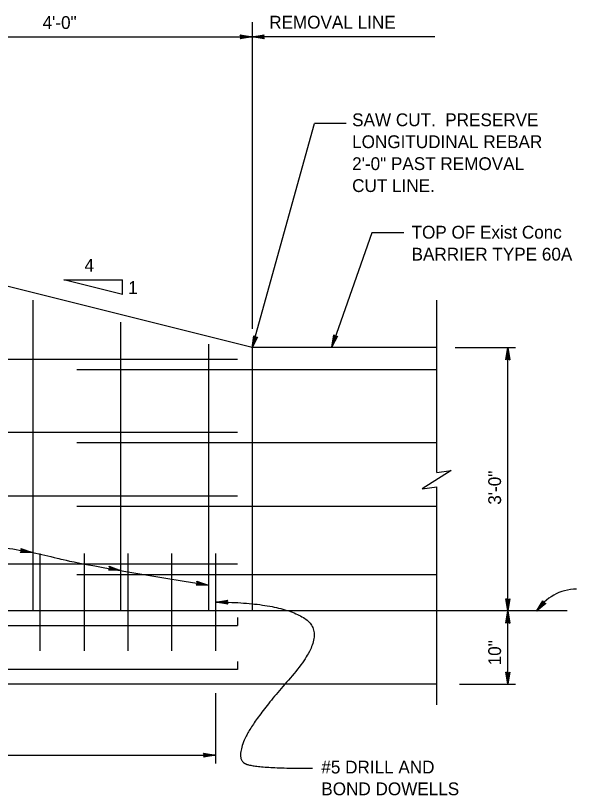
# Model space of a CAD drawing. Extents: x -894 to 866, y -476 to 714.
# Drawn here: x -114.9 to 191.9, y -239.1 to 187.3 of the extents above; entities that cross this region are included whole.
import ezdxf

# ---------------------------------------------------------------- set-up
doc = ezdxf.new("R2010")
doc.units = 0
for name, color, linetype in [('12 Coord Grid', 7, 'Continuous'), ('212 Leaders and Dim Lines', 7, 'Continuous'), ('214 Text and Titles', 7, 'Continuous'), ('216 Rebar', 7, 'Continuous'), ('217 Rebar', 7, 'Continuous'), ('240 Concrete', 7, 'Continuous'), ('60 Nongeo Data', 7, 'Continuous')]:
    doc.layers.add(name, color=color, linetype=linetype)

msp = doc.modelspace()

# ---------------------------------------------------------------- linework, layer by layer
at = {"layer": '12 Coord Grid'}
for p, q in [((8.33, 176.22), (7.99, 176.77)), ((7.99, 176.77), (14.59, 175.67)), ((14.59, 175.67), (7.99, 174.57)), ((8.33, 175.12), (7.99, 174.57)), ((8.16, 176.49), (14.59, 175.67)), ((14.59, 175.67), (8.16, 174.84)), ((14.59, 175.67), (8.33, 176.22)), ((8.33, 176.22), (8.67, 175.67)), ((8.33, 175.12), (14.59, 175.67)), ((8.67, 175.67), (8.33, 175.12)), ((14.59, 175.67), (8.5, 175.94)), ((8.5, 175.39), (14.59, 175.67)), ((8.67, 175.67), (14.59, 175.67)), ((14.59, 175.67), (21.18, 176.77)), ((14.59, 175.67), (21.01, 176.5)), ((20.85, 176.22), (14.59, 175.67)), ((20.68, 175.94), (14.59, 175.67)), ((20.51, 175.67), (14.59, 175.67)), ((21.18, 174.57), (14.59, 175.67)), ((14.59, 175.67), (20.85, 175.12)), ((21.01, 174.84), (14.59, 175.67)), ((14.59, 175.67), (20.68, 175.39)), ((20.51, 175.67), (20.85, 176.22)), ((20.85, 175.12), (20.51, 175.67)), ((20.85, 176.22), (21.18, 176.77)), ((20.85, 175.12), (21.18, 174.57)), ((14.52, 5.54), (15.4, 12.17)), ((14.52, 5.54), (15.61, 11.92)), ((15.83, 11.68), (14.52, 5.54)), ((17.51, 11.52), (14.52, 5.54)), ((17.19, 11.44), (14.52, 5.54)), ((16.04, 11.44), (14.52, 5.54)), ((14.52, 5.54), (16.88, 11.36)), ((14.52, 5.54), (16.57, 11.28)), ((16.26, 11.2), (14.52, 5.54)), ((15.83, 11.68), (15.4, 12.17)), ((16.26, 11.2), (15.83, 11.68)), ((16.88, 11.36), (16.26, 11.2)), ((16.88, 11.36), (17.51, 11.52)), ((58.13, 6.16), (59.24, 12.76)), ((58.13, 6.16), (59.44, 12.51)), ((59.65, 12.26), (58.13, 6.16)), ((61.32, 12.04), (58.13, 6.16)), ((59.85, 12.01), (58.13, 6.16)), ((61.01, 11.97), (58.13, 6.16)), ((58.13, 6.16), (60.69, 11.9)), ((58.13, 6.16), (60.38, 11.83)), ((60.06, 11.76), (58.13, 6.16)), ((59.65, 12.26), (59.24, 12.76)), ((60.06, 11.76), (59.65, 12.26)), ((60.69, 11.9), (60.06, 11.76)), ((60.69, 11.9), (61.32, 12.04)), ((153.29, -0.88), (154.39, 5.72)), ((153.56, -0.71), (154.39, 5.72)), ((154.39, 5.72), (153.84, -0.54)), ((154.39, 5.72), (154.11, -0.37)), ((154.39, -0.2), (154.39, 5.72)), ((154.39, 5.72), (155.49, -0.88)), ((154.94, -0.54), (154.39, 5.72)), ((154.66, -0.37), (154.39, 5.72)), ((154.39, 5.72), (155.21, -0.71)), ((153.84, -0.54), (153.29, -0.88)), ((153.84, -0.54), (154.39, -0.2)), ((154.39, -0.2), (154.94, -0.54)), ((154.94, -0.54), (155.49, -0.88)), ((-111.89, -105.82), (-112.31, -106.31)), ((-105.62, -106.27), (-112.31, -106.31)), ((-105.62, -106.27), (-112.1, -106.06)), ((-111.71, -104.73), (-111.96, -104.13)), ((-111.96, -104.13), (-105.62, -106.27)), ((-111.46, -105.33), (-111.89, -105.82)), ((-111.89, -105.82), (-105.62, -106.27)), ((-111.84, -104.43), (-105.62, -106.27)), ((-105.62, -106.27), (-111.71, -104.73)), ((-111.71, -104.73), (-111.46, -105.33)), ((-111.68, -105.57), (-105.62, -106.27)), ((-105.62, -106.27), (-111.59, -105.03)), ((-111.46, -105.33), (-105.62, -106.27)), ((-63.47, -114.38), (-63.7, -113.78)), ((-63.7, -113.78), (-57.41, -116.07)), ((-63.23, -114.99), (-63.67, -115.47)), ((-63.58, -114.08), (-57.41, -116.07)), ((-57.41, -116.07), (-63.47, -114.38)), ((-63.47, -114.38), (-63.23, -114.99)), ((-57.41, -116.07), (-63.35, -114.68)), ((-63.23, -114.99), (-57.41, -116.07)), ((-63.67, -115.47), (-64.1, -115.95)), ((-57.41, -116.07), (-64.1, -115.95)), ((-57.41, -116.07), (-63.88, -115.71)), ((-63.67, -115.47), (-57.41, -116.07)), ((-63.45, -115.23), (-57.41, -116.07)), ((-15.52, -122.6), (-15.76, -122.01)), ((-15.76, -122.01), (-9.42, -124.14)), ((-15.27, -123.2), (-15.69, -123.69)), ((-15.64, -122.31), (-9.42, -124.14)), ((-9.42, -124.14), (-15.52, -122.6)), ((-15.52, -122.6), (-15.27, -123.2)), ((-15.48, -123.45), (-9.42, -124.14)), ((-9.42, -124.14), (-15.39, -122.9)), ((-15.27, -123.2), (-9.42, -124.14)), ((-15.69, -123.69), (-16.11, -124.18)), ((-9.42, -124.14), (-16.11, -124.18)), ((-9.42, -124.14), (-15.9, -123.94)), ((-15.69, -123.69), (-9.42, -124.14)), ((153.83, -132.02), (153.28, -131.68)), ((154.39, -138.28), (153.28, -131.68)), ((154.39, -138.28), (153.56, -131.85)), ((153.83, -132.02), (154.39, -138.28)), ((154.39, -132.36), (153.83, -132.02)), ((154.11, -132.19), (154.39, -138.28)), ((155.49, -131.68), (154.39, -138.28)), ((155.21, -131.85), (154.39, -138.28)), ((154.39, -138.28), (154.94, -132.02)), ((154.94, -132.02), (154.39, -132.36)), ((154.39, -138.28), (154.66, -132.19)), ((154.94, -132.02), (155.49, -131.68)), ((-5.43, -133.43), (1.17, -132.32)), ((-5.43, -133.43), (1, -132.6)), ((0.83, -132.87), (-5.43, -133.43)), ((0.66, -133.15), (-5.43, -133.43)), ((0.49, -133.43), (-5.43, -133.43)), ((1.17, -134.53), (-5.43, -133.43)), ((-5.43, -133.43), (0.83, -133.98)), ((1, -134.25), (-5.43, -133.43)), ((-5.43, -133.43), (0.66, -133.7)), ((0.49, -133.43), (0.83, -132.87)), ((0.83, -133.98), (0.49, -133.43)), ((0.83, -132.87), (1.17, -132.32)), ((0.83, -133.98), (1.17, -134.53)), ((154.39, -132.36), (154.39, -138.28)), ((170.07, -138.39), (173.55, -132.68)), ((170.07, -138.39), (173.65, -132.99)), ((173.75, -133.29), (170.07, -138.39)), ((173.85, -133.6), (170.07, -138.39)), ((173.94, -133.91), (170.07, -138.39)), ((170.07, -138.39), (174.26, -133.96)), ((170.07, -138.39), (174.58, -134.01)), ((174.9, -134.07), (170.07, -138.39)), ((175.22, -134.12), (170.07, -138.39)), ((173.75, -133.29), (173.55, -132.68)), ((173.94, -133.91), (173.75, -133.29)), ((174.58, -134.01), (173.94, -133.91)), ((174.58, -134.01), (175.22, -134.12)), ((153.29, -144.88), (154.39, -138.28)), ((153.56, -144.71), (154.39, -138.28)), ((154.39, -138.28), (153.84, -144.54)), ((154.39, -138.28), (154.11, -144.37)), ((154.39, -144.2), (154.39, -138.28)), ((154.39, -138.28), (155.49, -144.88)), ((154.94, -144.54), (154.39, -138.28)), ((154.66, -144.37), (154.39, -138.28)), ((154.39, -138.28), (155.21, -144.71)), ((153.84, -144.54), (153.29, -144.88)), ((153.84, -144.54), (154.39, -144.2)), ((154.39, -144.2), (154.94, -144.54)), ((154.94, -144.54), (155.49, -144.88)), ((153.83, -172.02), (153.28, -171.68)), ((154.39, -178.28), (153.28, -171.68)), ((154.39, -178.28), (153.56, -171.85)), ((153.83, -172.02), (154.39, -178.28)), ((154.39, -172.36), (153.83, -172.02)), ((154.11, -172.19), (154.39, -178.28)), ((155.49, -171.68), (154.39, -178.28)), ((155.21, -171.85), (154.39, -178.28)), ((154.39, -178.28), (154.94, -172.02)), ((154.94, -172.02), (154.39, -172.36)), ((154.39, -178.28), (154.66, -172.19)), ((154.39, -172.36), (154.39, -178.28)), ((154.94, -172.02), (155.49, -171.68)), ((-11.69, -216.59), (-12.03, -216.04)), ((-12.03, -216.04), (-5.43, -217.14)), ((-5.43, -217.14), (-12.03, -218.25)), ((-11.86, -216.32), (-5.43, -217.14)), ((-5.43, -217.14), (-11.86, -217.97)), ((-5.43, -217.14), (-11.69, -216.59)), ((-11.69, -216.59), (-11.35, -217.14)), ((-11.69, -217.7), (-5.43, -217.14)), ((-11.35, -217.14), (-11.69, -217.7)), ((-5.43, -217.14), (-11.52, -216.87)), ((-11.52, -217.42), (-5.43, -217.14)), ((-11.35, -217.14), (-5.43, -217.14)), ((-11.69, -217.7), (-12.03, -218.25))]:
    msp.add_line(p, q, dxfattribs=at)
at = {"layer": '212 Leaders and Dim Lines'}
for p, q in [((14.59, 183.69), (14.59, 16.06)), ((-561.41, 175.67), (14.59, 175.67)), ((114.57, 175.67), (14.59, 175.67)), ((14.52, 5.54), (48.7, 128.29)), ((65.95, 128.29), (48.7, 128.29)), ((79.94, 68.53), (58.13, 6.16)), ((97.47, 68.53), (79.94, 68.53)), ((125.54, 5.72), (158.59, 5.72)), ((154.39, -138.28), (154.39, 5.72)), ((154.39, -178.28), (154.39, -138.28)), ((127.99, -178.28), (158.59, -178.28)), ((-5.43, -183.28), (-5.43, -221.75)), ((-249.41, -217.14), (-5.43, -217.14))]:
    msp.add_line(p, q, dxfattribs=at)
msp.add_arc((192.43, -153.05), 26.74, 91.0381, 146.7487, dxfattribs=at)
for points, degree in [([(-153.64, -100.1), (-136.68, -100.85), (-116.66, -104.41), (-111.64, -105.12), (-105.62, -106.27)], 3), ([(-105.62, -106.27), (-100.75, -107.42), (-92.98, -108.89), (-81.54, -112.37), (-9.95, -124.05)], 3), ([(-5.43, -133.43), (28.46, -133.43), (56.97, -150.46), (14.91, -198.14), (6.03, -218.7), (14.44, -224.31), (47.62, -224.31)], 2)]:
    msp.add_open_spline(points, degree=degree, dxfattribs=at)
at = {"layer": '216 Rebar'}
for p, q in [((-553.41, -0.56), (6.59, -0.56)), ((-81.41, -6.28), (115.5, -6.28)), ((-553.41, -40.42), (6.59, -40.42)), ((-81.41, -46.14), (115.5, -46.14)), ((-553.41, -75.23), (6.59, -75.23)), ((-81.41, -80.95), (115.5, -80.95)), ((-553.41, -112.56), (6.59, -112.56)), ((-81.41, -118.28), (115.5, -118.28)), ((6.59, -141.86), (6.59, -146.28)), ((-553.41, -146.28), (6.59, -146.28)), ((6.59, -165.86), (6.59, -170.28)), ((6.59, -170.28), (-553.41, -170.28))]:
    msp.add_line(p, q, dxfattribs=at)
at = {"layer": '217 Rebar'}
for p, q in [((-105.41, 31.6), (-105.41, -138.28)), ((-57.41, 19.6), (-57.41, -138.28)), ((-9.41, 7.6), (-9.41, -138.28)), ((-101.43, -160.07), (-101.43, -106.79)), ((-77.43, -106.79), (-77.43, -160.07)), ((-53.43, -106.79), (-53.43, -160.07)), ((-29.43, -160.07), (-29.43, -106.79)), ((-5.43, -106.79), (-5.43, -160.07))]:
    msp.add_line(p, q, dxfattribs=at)
at = {"layer": '240 Concrete'}
for p, q in [((14.59, 5.72), (-177.41, 53.72)), ((115.5, -62.47), (115.5, 31.68)), ((115.5, 5.72), (14.59, 5.72)), ((14.59, 5.72), (14.59, -138.28)), ((115.5, -189.67), (115.5, -70.47)), ((14.59, -138.28), (-779.21, -138.28)), ((186.83, -138.28), (14.59, -138.28)), ((115.5, -178.28), (-699.06, -178.28))]:
    msp.add_line(p, q, dxfattribs=at)
msp.add_lwpolyline([(115.5, -62.47), (123.5, -61.47), (107.5, -71.47), (115.5, -70.47)], dxfattribs=at)
at = {"layer": '60 Nongeo Data'}
for p, q in [((-88.43, 42.83), (-56.43, 42.83)), ((-56.43, 34.83), (-88.43, 42.83)), ((-56.43, 34.83), (-56.43, 42.83))]:
    msp.add_line(p, q, dxfattribs=at)

# ---------------------------------------------------------------- texts
at = {"layer": '212 Leaders and Dim Lines'}
for s, p in [('4\'-0"', (-100.1, 180)), ('4', (-77.16, 47.25)), ('1', (-53.26, 35.09)), ('#5 DRILL AND', (52.4, -227.14)), ('BOND DOWELLS', (52.4, -239.04))]:
    msp.add_text(s, height=7, dxfattribs=at).set_placement(p)
for s, p in [('3\'-0"', (150.72, -80.19)), ('10"', (150.72, -168.02))]:
    msp.add_text(s, height=7, rotation=90, dxfattribs=at).set_placement(p)
at = {"layer": '214 Text and Titles'}
for s, p in [('REMOVAL LINE', (23.87, 180.19)), ('SAW CUT.  PRESERVE', (69.25, 126.82)), ('LONGITUDINAL REBAR', (69.25, 114.82)), ('2\'-0" PAST REMOVAL', (69.25, 102.82)), ('CUT LINE.', (69.25, 90.82)), ('TOP OF Exist Conc', (101.78, 65.34)), ('BARRIER TYPE 60A', (101.78, 53.34))]:
    msp.add_text(s, height=7, dxfattribs=at).set_placement(p)

doc.saveas('drawing.dxf')
